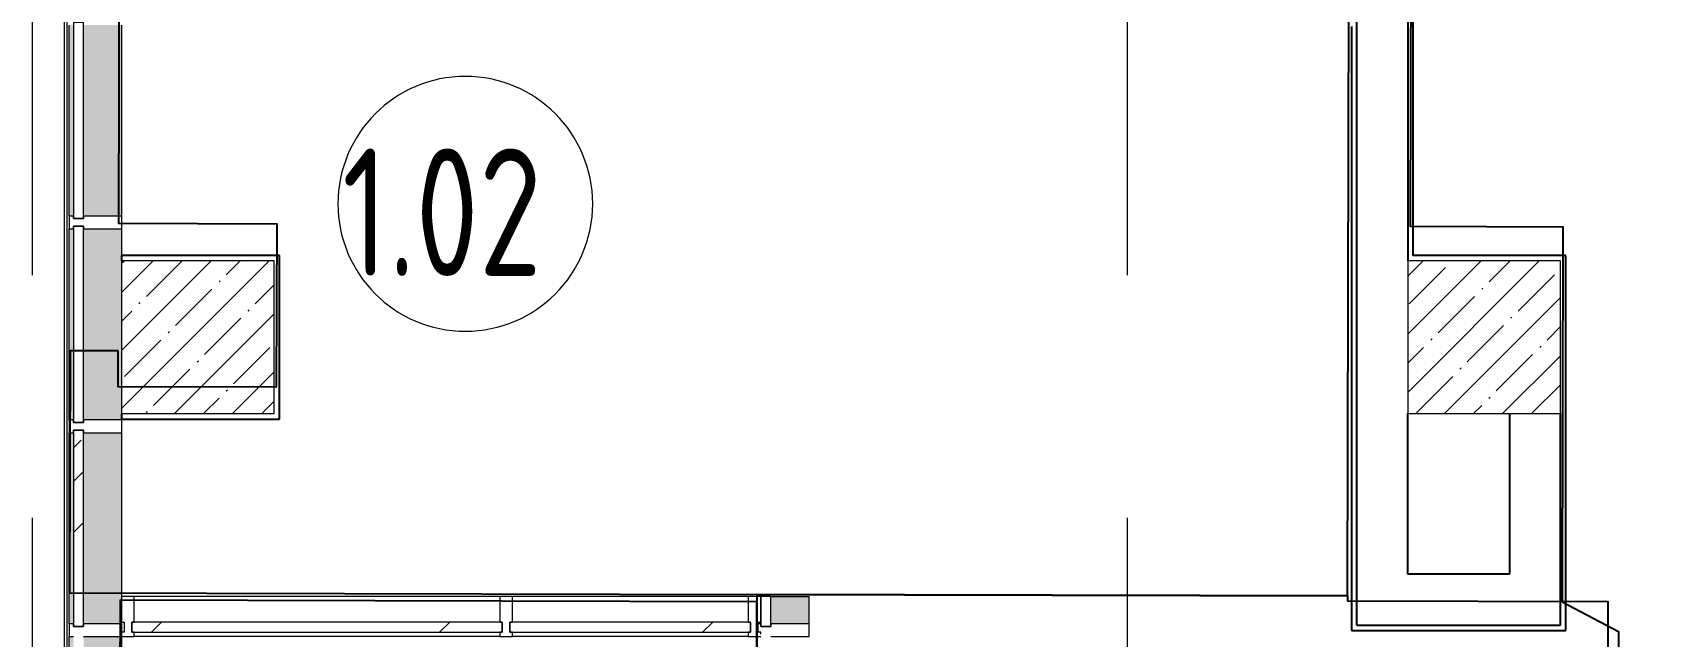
# Model space of a CAD drawing. Header units: millimetres. Extents: x -625 to 415037, y -3642 to 102118.
# Drawn here: x 3775 to 10125, y 20589 to 22960 of the extents above; entities that cross this region are included whole.
import ezdxf

# ---------------------------------------------------------------- set-up
doc = ezdxf.new("R2010")
doc.units = ezdxf.units.MM
doc.linetypes.add('Осевая', pattern=[6350, 1270, -952.5, 3175, -952.5])
for name, color, linetype, lineweight in [('A-AREA-IDEN', 7, 'Continuous', 9), ('A-GLAZ-CURT-1', 7, 'Continuous', 5), ('A-GLAZ-CURT-2', 7, 'Continuous', 20), ('A-GLAZ-CWMG', 7, 'Continuous', 9), ('A-GLAZ-CWMG-1', 7, 'Continuous', 20), ('S-COLS-1', 7, 'Continuous', 5), ('Оси', 7, 'Continuous', 9), ('Оси-2', 7, 'Осевая', 9)]:
    doc.layers.add(name, color=color, linetype=linetype, lineweight=lineweight)
doc.styles.add('СПДС', font='ГОСТ тип А.ttf', dxfattribs={"width": 0.9})

# ---------------------------------------------------------------- blocks, each defined once
blk = doc.blocks.new('Системная панель - Стекло - 40мм-V30-Объем проектирования 1 этажа')
at = {"layer": 'A-GLAZ-CURT-2'}
for p, q in [((385, 40), (-385, 40)), ((-385, 40), (-385, 0)), ((-385, 0), (385, 0)), ((385, 0), (385, 40))]:
    blk.add_line(p, q, dxfattribs=at)
blk = doc.blocks.new('Прямоугольный импост - Импост структурный с накладкой - 190мм-23186010-Объем проектирования 1 этажа')
at = {"layer": 'A-GLAZ-CWMG'}
for points in [[(3871.1, 23175.1), (3871.1, 23925.1), (3854.1, 23925.1), (3854.1, 23175.1), (3861.1, 23175.1)], [(4006.1, 23175.1), (4061.1, 23175.1), (4060, 23925.1), (3911.1, 23925.1), (3911.1, 23175.1)]]:
    blk.add_hatch(color=256, dxfattribs=at).paths.add_polyline_path(points)
for p, q in [((3854.1, 23175.1), (3854.1, 23925.1)), ((4061.1, 23175.1), (4061.1, 23925.1))]:
    blk.add_line(p, q, dxfattribs=at)
blk = doc.blocks.new('Системная панель - Стекло - 40мм-23189506-Объем проектирования 1 этажа')
at = {"layer": 'A-GLAZ-CURT-1'}
h = blk.add_hatch(dxfattribs=at)
h.set_pattern_fill('FP_70', color=256, style=0, pattern_type=2)
h.set_pattern_definition([(45, (-5027.5, -20542), (-565.685, 565.685), [400, -1200]), (45, (-5427.5, -20742), (-565.685, 565.685), [1200, -400]), (45, (-4627.5, -20942), (-565.685, 565.685), [400, -1200])])
h.paths.add_polyline_path([(-467.9, 0), (727.5, 0), (727.5, 40), (-727.5, 40), (-727.5, 0), (-508.4, 0)])
at = {"layer": 'A-GLAZ-CURT-2'}
for p, q in [((727.5, 40), (-727.5, 40)), ((-727.5, 40), (-727.5, 0)), ((-727.5, 0), (727.5, 0)), ((727.5, 0), (727.5, 40))]:
    blk.add_line(p, q, dxfattribs=at)
blk = doc.blocks.new('Прямоугольный импост - Импост структурный с накладкой - 160мм-19877844-Объем проектирования 1 этажа')
at = {"layer": 'A-GLAZ-CWMG-1'}
for p, q in [((-50, 0), (-50, 17)), ((-50, 17), (0, 17)), ((-40, 0), (-50, 0)), ((-40, -40), (-40, 0)), ((0, 0), (-10, 0)), ((-10, 0), (-10, -40)), ((0, 7), (0, 0)), ((-50, -140), (-50, -40)), ((-50, -40), (-40, -40)), ((-10, -40), (0, -40)), ((0, -40), (0, -140)), ((0, -140), (-50, -140))]:
    blk.add_line(p, q, dxfattribs=at)
blk = doc.blocks.new('Прямоугольный импост - Импост структурный с накладкой - 190мм-24242608-Объем проектирования 1 этажа')
at = {"layer": 'A-GLAZ-CWMG'}
for points in [[(6760, 20775), (6760, 20882), (6610, 20882), (6610, 20775), (6640, 20775)], [(6560, 20775), (6570, 20775), (6570, 20782), (6560, 20782)]]:
    blk.add_hatch(color=256, dxfattribs=at).paths.add_polyline_path(points)
for p in [(6610, 20882), (6760, 20775)]:
    blk.add_line(p, (6760, 20882), dxfattribs=at)
blk = doc.blocks.new('Прямоугольный импост - Импост структурный с накладкой - 160мм-19877847-Объем проектирования 1 этажа')
at = {"layer": 'A-GLAZ-CWMG-1'}
for p, q in [((0, 17), (-50, 17)), ((-50, 17), (-50, 0)), ((-50, 0), (-40, 0)), ((-40, 0), (-40, -40)), ((-10, -40), (-10, 0)), ((-10, 0), (0, 0)), ((0, 0), (0, 17)), ((-40, -40), (-50, -40)), ((-50, -40), (-50, -140)), ((0, -40), (-10, -40)), ((0, -140), (0, -40)), ((-50, -140), (0, -140))]:
    blk.add_line(p, q, dxfattribs=at)
blk = doc.blocks.new('Прямоугольный импост - Импост структурный с накладкой - 160мм-23189503-Объем проектирования 1 этажа')
at = {"layer": 'A-GLAZ-CWMG'}
for p, q in [((5545, 20882), (4110, 20882)), ((5545, 20725), (4110, 20725))]:
    blk.add_line(p, q, dxfattribs=at)
blk = doc.blocks.new('Системная панель - Стекло - 40мм-23998919-Объем проектирования 1 этажа')
at = {"layer": 'A-GLAZ-CURT-1'}
h = blk.add_hatch(dxfattribs=at)
h.set_pattern_fill('FP_128', color=256, style=0, pattern_type=2)
h.set_pattern_definition([(135, (20950.1, -4071.1), (-565.685, -565.685), [400, -1200]), (135, (21150.1, -4471.1), (-565.685, -565.685), [1200, -400]), (135, (21350.1, -3671.1), (-565.685, -565.685), [400, -1200])])
h.paths.add_polyline_path([(385, 38.9), (385, 40), (-385, 38.9), (-385, 0), (385, 0), (385, 15)])
at = {"layer": 'A-GLAZ-CURT-2'}
for p, q in [((385, 40), (-385, 40)), ((-385, 40), (-385, 0)), ((385, 0), (385, 40)), ((-385, 0), (385, 0))]:
    blk.add_line(p, q, dxfattribs=at)
blk = doc.blocks.new('Прямоугольный импост - Импост структурный с накладкой - 190мм-23188961-Объем проектирования 1 этажа')
at = {"layer": 'A-GLAZ-CWMG'}
for points in [[(3871.1, 21150.1), (3871.1, 21525.1), (3854.1, 21525.1), (3854.1, 21150.1), (3861.1, 21150.1)], [(4031.1, 21150.1), (4061.1, 21150.1), (4060, 21525.1), (3911.1, 21525.1), (3911.1, 21150.1), (4006.1, 21150.1)]]:
    blk.add_hatch(color=256, dxfattribs=at).paths.add_polyline_path(points)
for p, q in [((3854.1, 21150.1), (3854.1, 21525.1)), ((4061.1, 21150.1), (4061.1, 21525.1))]:
    blk.add_line(p, q, dxfattribs=at)
blk = doc.blocks.new('Прямоугольный импост - Импост структурный с накладкой - 190мм-V108-Объем проектирования 1 этажа')
at = {"layer": 'A-GLAZ-CWMG-1'}
for p, q in [((-25, 0), (-25, 17)), ((-25, 17), (25, 17)), ((-15, 0), (-25, 0)), ((-15, -40), (-15, 0)), ((25, 0), (15, 0)), ((15, 0), (15, -40)), ((25, 17), (25, 0)), ((-25, -190), (-25, -40)), ((-25, -40), (-15, -40)), ((15, -40), (25, -40)), ((25, -40), (25, -190)), ((25, -190), (-25, -190))]:
    blk.add_line(p, q, dxfattribs=at)
blk = doc.blocks.new('Прямоугольный импост - Импост структурный с накладкой - 190мм-23190277-Объем проектирования 1 этажа')
at = {"layer": 'A-GLAZ-CWMG'}
for points in [[(3871.1, 19950.1), (3871.1, 20725.1), (3854.1, 20725.1), (3854.1, 19950.1), (3861.1, 19950.1)], [(4031.1, 19950.1), (4061.1, 19950.1), (4060, 20725.1), (3911.1, 20725), (3911.1, 19950.1), (4006.1, 19950.1)], [(3871.1, 19950.1), (3911.1, 19950.1), (3910, 20627.1), (3871.1, 20627.1), (3871.1, 20132.4)]]:
    blk.add_hatch(color=256, dxfattribs=at).paths.add_polyline_path(points)
for p, q in [((3854.1, 19950.1), (3854.1, 20725.1)), ((4061.1, 19950.1), (4061.1, 20725)), ((3871.1, 19950.1), (3871.1, 20627.1)), ((3911.1, 19950.1), (3911.1, 20627.1))]:
    blk.add_line(p, q, dxfattribs=at)
blk = doc.blocks.new('Системная панель - Стекло - 40мм-31929511-Объем проектирования 1 этажа')
at = {"layer": 'A-GLAZ-CURT-1'}
h = blk.add_hatch(dxfattribs=at)
h.set_pattern_fill('FP_129', color=256, style=0, pattern_type=2)
h.set_pattern_definition([(135, (20623.5, -6770), (-565.685, -565.685), [400, -1200]), (135, (20823.5, -7170), (-565.685, -565.685), [1200, -400]), (135, (21023.5, -6370), (-565.685, -565.685), [400, -1200])])
h.paths.add_polyline_path([(58.5, 16.2), (58.5, 40), (-58.5, 40), (-58.5, 0), (58.5, 0), (58.5, 11.7)])
at = {"layer": 'A-GLAZ-CURT-2'}
for p, q in [((58.5, 40), (-58.5, 40)), ((-58.5, 40), (-58.5, 0)), ((-58.5, 0), (58.5, 0)), ((58.5, 0), (58.5, 40))]:
    blk.add_line(p, q, dxfattribs=at)
blk = doc.blocks.new('Прямоугольный импост - Импост структурный с накладкой - 190мм-23188962-Объем проектирования 1 этажа')
at = {"layer": 'A-GLAZ-CWMG'}
for points in [[(3861.1, 20775.1), (3871.1, 20775.1), (3871.1, 21150.1), (3854.1, 21150.1), (3854.1, 20775.1)], [(4031.1, 20775.1), (4061.1, 20775.1), (4060, 21150.1), (3911.1, 21150.1), (3911.1, 20775.1), (4006.1, 20775.1)]]:
    blk.add_hatch(color=256, dxfattribs=at).paths.add_polyline_path(points)
for p, q in [((3854.1, 20775.1), (3854.1, 21150.1)), ((4061.1, 20882), (4061.1, 21150.1)), ((4061.1, 20775.1), (4061.1, 20782))]:
    blk.add_line(p, q, dxfattribs=at)
blk = doc.blocks.new('Прямоугольный импост - Импост структурный с накладкой - 190мм-V141-Объем проектирования 1 этажа')
at = {"layer": 'A-GLAZ-CWMG-1'}
for p, q in [((-25, 0), (-25, 17)), ((-25, 17), (25, 17)), ((-15, 0), (-25, 0)), ((-15, -40), (-15, 0)), ((25, 17), (25, 0)), ((-25, -190), (-25, -40)), ((-25, -40), (-15, -40)), ((25, -40), (25, -190)), ((25, -190), (-25, -190))]:
    blk.add_line(p, q, dxfattribs=at)
blk = doc.blocks.new('Системная панель - Стекло - 40мм-23770450-Объем проектирования 1 этажа')
at = {"layer": 'A-GLAZ-CURT-1'}
h = blk.add_hatch(dxfattribs=at)
h.set_pattern_fill('FP_143', color=256, style=0, pattern_type=2)
h.set_pattern_definition([(45, (-6257.5, -20542), (-565.685, 565.685), [400, -1200]), (45, (-6657.5, -20742), (-565.685, 565.685), [1200, -400]), (45, (-5857.5, -20942), (-565.685, 565.685), [400, -1200])])
h.paths.add_polyline_path([(-472.5, 0), (472.5, 0), (472.5, 40), (-472.5, 40), (-472.5, 28)])
at = {"layer": 'A-GLAZ-CURT-2'}
for p, q in [((472.5, 40), (-472.5, 40)), ((-472.5, 40), (-472.5, 0)), ((-472.5, 0), (472.5, 0)), ((472.5, 0), (472.5, 40))]:
    blk.add_line(p, q, dxfattribs=at)
blk = doc.blocks.new('Прямоугольный импост - Импост структурный с накладкой - 160мм-23770448-Объем проектирования 1 этажа')
at = {"layer": 'A-GLAZ-CWMG'}
for p, q in [((6520, 20882), (5595, 20882)), ((6520, 20725), (5595, 20725))]:
    blk.add_line(p, q, dxfattribs=at)
blk = doc.blocks.new('Прямоугольный импост - Импост структурный с накладкой - 160мм-19877843-Объем проектирования 1 этажа')
at = {"layer": 'A-GLAZ-CWMG-1'}
for p, q in [((-25, 0), (-25, 17)), ((-25, 17), (25, 17)), ((-15, 0), (-25, 0)), ((-15, -40), (-15, 0)), ((25, 0), (15, 0)), ((15, 0), (15, -40)), ((25, 17), (25, 0)), ((-25, -140), (-25, -40)), ((-25, -40), (-15, -40)), ((15, -40), (25, -40)), ((25, -40), (25, -140)), ((25, -140), (-25, -140))]:
    blk.add_line(p, q, dxfattribs=at)
blk = doc.blocks.new('BSC_Колонна _Прямоугольная - 600х600-V148-Объем проектирования 1 этажа')
at = {"layer": 'S-COLS-1'}
h = blk.add_hatch(dxfattribs=at)
h.set_pattern_fill('FP_154', color=256, style=0, pattern_type=2)
h.set_pattern_definition([(45, (-4360, -21900), (-114.0493, 114.0493), []), (45, (-4245.95, -21900), (-114.0493, 114.0493), [201.613, -40.323, 6.706, -33.617])])
h.paths.add_polyline_path([(-300, -300), (300, -300), (300, 300), (-300, 300), (-300, -180)])
for p, q in [((300, 300), (-300, 300)), ((-300, 300), (-300, -300)), ((300, -300), (300, 300)), ((-300, -300), (300, -300))]:
    blk.add_line(p, q, dxfattribs=at)
blk = doc.blocks.new('Прямоугольный импост - Импост структурный с накладкой - 190мм-V155-Объем проектирования 1 этажа')
at = {"layer": 'A-GLAZ-CWMG-1'}
for p, q in [((-25, 0), (-25, 17)), ((-25, 17), (25, 17)), ((-15, 0), (-25, 0)), ((-15, -40), (-15, 0)), ((25, 17), (25, 0)), ((-25, -190), (-25, -40)), ((-25, -40), (-15, -40)), ((25, -40), (25, -190)), ((25, -190), (-25, -190))]:
    blk.add_line(p, q, dxfattribs=at)
blk = doc.blocks.new('Системная панель - Стекло - 40мм-V180-Объем проектирования 1 этажа')
at = {"layer": 'A-GLAZ-CURT-1'}
h = blk.add_hatch(dxfattribs=at)
h.set_pattern_fill('FP_167', color=256, style=0, pattern_type=2)
h.set_pattern_definition([(135, (21750.1, -4071.1), (-565.685, -565.685), [400, -1200]), (135, (21950.1, -4471.1), (-565.685, -565.685), [1200, -400]), (135, (22150.1, -3671.1), (-565.685, -565.685), [400, -1200])])
h.paths.add_polyline_path([(385, 0), (385, 40), (-385, 38.9), (-385, 0), (370.6, 0)])
at = {"layer": 'A-GLAZ-CURT-2'}
for p, q in [((385, 40), (-385, 40)), ((-385, 40), (-385, 0)), ((-385, 0), (385, 0)), ((385, 0), (385, 40))]:
    blk.add_line(p, q, dxfattribs=at)
blk = doc.blocks.new('Прямоугольный импост - Импост структурный с накладкой - 190мм-V181-Объем проектирования 1 этажа')
at = {"layer": 'A-GLAZ-CWMG'}
for points in [[(3871.1, 21575.1), (3871.1, 22325.1), (3854.1, 22325.1), (3854.1, 21575.1), (3861.1, 21575.1)], [(4061.1, 21575.1), (4060, 22325.1), (3911.1, 22325.1), (3911.1, 21575.1), (4060, 21575.1)]]:
    blk.add_hatch(color=256, dxfattribs=at).paths.add_polyline_path(points)
for p, q in [((3854.1, 21575.1), (3854.1, 22325.1)), ((4061.1, 22220), (4061.1, 22325.1)), ((4061.1, 21575.1), (4061.1, 21580))]:
    blk.add_line(p, q, dxfattribs=at)
blk = doc.blocks.new('Прямоугольный импост - Импост структурный с накладкой - 190мм-22862219-Объем проектирования 1 этажа')
at = {"layer": 'A-GLAZ-CWMG-1'}
for p, q in [((-25, 0), (-25, 17)), ((-25, 17), (25, 17)), ((-15, 0), (-25, 0)), ((-15, -40), (-15, 0)), ((25, 0), (15, 0)), ((15, 0), (15, -40)), ((25, 17), (25, 0)), ((-25, -190), (-25, -40)), ((-25, -40), (-15, -40)), ((15, -40), (25, -40)), ((25, -40), (25, -190)), ((25, -190), (-25, -190))]:
    blk.add_line(p, q, dxfattribs=at)
blk = doc.blocks.new('Прямоугольный импост - Импост структурный с накладкой - 170мм-23186685-Объем проектирования 1 этажа')
at = {"layer": 'A-GLAZ-CWMG'}
for p, q in [((3836.1, 20672.1), (3836.1, 27150.1)), ((3846.1, 20672.1), (3846.1, 27150.1))]:
    blk.add_line(p, q, dxfattribs=at)
blk = doc.blocks.new('BSC_Колонна _Прямоугольная - 600х600-23998051-Объем проектирования 1 этажа')
at = {"layer": 'S-COLS-1'}
h = blk.add_hatch(dxfattribs=at)
h.set_pattern_fill('FP_178', color=256, style=0, pattern_type=2)
h.set_pattern_definition([(45, (-9410, -21900), (-114.0493, 114.0493), []), (45, (-9295.95, -21900), (-114.0493, 114.0493), [201.613, -40.323, 6.706, -33.617])])
h.paths.add_polyline_path([(2.1, -300), (300, -300), (300, 300), (-300, 300), (-300, -300), (-229.4, -300)])
for p, q in [((300, 300), (-300, 300)), ((-300, 300), (-300, -300)), ((300, -300), (300, 300)), ((-300, -300), (300, -300))]:
    blk.add_line(p, q, dxfattribs=at)
blk = doc.blocks.new('Марка_Помещения - Номер-25198446-Объем проектирования 1 этажа')
at = {"layer": 'A-AREA-IDEN'}
for start, end in [(360, 180), (180, 360)]:
    blk.add_arc((0, 0), 2.5, start, end, dxfattribs=at)

msp = doc.modelspace()

# ---------------------------------------------------------------- linework, layer by layer
for p, q in [((8974.7, 20633.9), (8974.7, 24383.9)), ((9174.7, 24183.9), (9174.7, 22063.9)), ((9195.7, 22083.9), (9195.7, 24163.9)), ((8953.7, 22982.9), (8953.7, 20612.9)), ((4745.7, 22084.9), (4124.7, 22084.9)), ((4124.7, 22084.9), (4124.7, 22083.9)), ((4125.8, 22083.9), (4124.7, 22083.9)), ((4124.7, 22083.9), (4124.7, 22063.9)), ((4745.7, 21442.9), (4745.7, 22084.9)), ((9194.7, 22083.9), (9194.7, 22084.9)), ((9795.7, 22084.9), (9194.7, 22084.9)), ((9195.7, 22083.9), (9194.7, 22083.9)), ((9795.7, 20612.9), (9795.7, 22084.9)), ((4124.7, 21463.9), (4124.7, 21443.9)), ((9174.7, 20833.9), (9174.7, 21463.9)), ((9574.7, 21463.9), (9574.7, 20833.9)), ((9774.7, 20633.9), (9774.7, 21463.9)), ((4124.7, 21443.9), (4125.8, 21443.9)), ((4124.7, 21443.9), (4124.7, 21442.9)), ((4124.7, 21442.9), (4745.7, 21442.9)), ((9574.7, 20833.9), (9174.7, 20833.9)), ((8953.7, 20612.9), (9795.7, 20612.9)), ((8974.7, 20633.9), (9774.7, 20633.9))]:
    msp.add_line(p, q)
at = {"flags": 128}
for points in [[(13524.9, 27117.8), (9795.7, 27126.6), (9794.1, 26455.6), (9152.1, 26457.1), (9153.7, 27128.1), (4745.7, 27138.4), (4744.1, 26467.4), (4123.1, 26468.9), (4121.5, 25760.9), (9792.4, 25747.6), (9789, 24275.6), (9189, 24277), (9184.1, 22199), (9784.1, 22197.6), (9780.7, 20726.1), (10002, 20608.7), (9998.8, 19275.3)], [(9958.8, 19275.4), (9962.2, 20725.1), (8939.2, 20727.5), (8939.2, 20748.5), (6619.7, 20754), (6619.6, 20726), (6607.3, 15477.5)]]:
    msp.add_lwpolyline(points, dxfattribs=at)
for points in [[(4112, 21709.9), (3923.1, 21710.3), (3920.8, 20760.3), (6619.7, 20754), (8938.7, 20748.5), (8944.2, 23097.5), (6324.2, 23103.7), (6329.8, 25493.7), (4120.8, 25498.9), (4113.1, 22210.9), (4734.1, 22209.4), (4732.6, 21567.4), (4111.6, 21568.9)], [(4697, 15329.5), (4696.6, 15188.5), (6196.6, 15185), (6206.6, 15184.9), (6207, 15324.9), (6212, 15324.9), (6212, 15325.9), (6607, 15325), (6619.6, 20726), (4119.9, 20731.9), (4110.5, 18460.1), (4725.3, 18458.6), (4723.8, 17817.4), (4107.8, 17818.9), (4097.4, 15330.9)]]:
    msp.add_lwpolyline(points, close=True, dxfattribs=at)
at = {"layer": 'Оси'}
for p, q in [((3774.7, 22262), (3774.7, 27262)), ((8074.7, 22262), (8074.7, 27262))]:
    msp.add_line(p, q, dxfattribs=at)
at = {"layer": 'Оси-2'}
for p, q in [((3774.7, 2957.7), (3774.7, 22262)), ((8074.7, 2957.7), (8074.7, 22262))]:
    msp.add_line(p, q, dxfattribs=at)

# ---------------------------------------------------------------- block references
for name, p in [('Прямоугольный импост - Импост структурный с накладкой - 170мм-23186685-Объем проектирования 1 этажа', (64.7, -136.1)), ('Прямоугольный импост - Импост структурный с накладкой - 190мм-23186010-Объем проектирования 1 этажа', (64.7, -936.1)), ('Прямоугольный импост - Импост структурный с накладкой - 190мм-V181-Объем проектирования 1 этажа', (64.7, -136.1)), ('BSC_Колонна _Прямоугольная - 600х600-V148-Объем проектирования 1 этажа', (4424.7, 21763.9)), ('BSC_Колонна _Прямоугольная - 600х600-23998051-Объем проектирования 1 этажа', (9474.7, 21763.9)), ('Прямоугольный импост - Импост структурный с накладкой - 190мм-23188961-Объем проектирования 1 этажа', (64.7, -136.1)), ('Прямоугольный импост - Импост структурный с накладкой - 190мм-23188962-Объем проектирования 1 этажа', (64.7, -136.1)), ('Прямоугольный импост - Импост структурный с накладкой - 160мм-23189503-Объем проектирования 1 этажа', (64.7, -136.1)), ('Прямоугольный импост - Импост структурный с накладкой - 160мм-23770448-Объем проектирования 1 этажа', (64.7, -136.1)), ('Прямоугольный импост - Импост структурный с накладкой - 190мм-24242608-Объем проектирования 1 этажа', (64.7, -136.1)), ('Системная панель - Стекло - 40мм-23189506-Объем проектирования 1 этажа', (4892.2, 20605.9)), ('Системная панель - Стекло - 40мм-23770450-Объем проектирования 1 этажа', (6122.2, 20605.9)), ('Прямоугольный импост - Импост структурный с накладкой - 190мм-23190277-Объем проектирования 1 этажа', (64.7, -136.1))]:
    msp.add_blockref(name, p)
for name, p, rotation in [('Системная панель - Стекло - 40мм-V30-Объем проектирования 1 этажа', (3935.8, 22614.1), 269.9999999999999), ('Системная панель - Стекло - 40мм-V180-Объем проектирования 1 этажа', (3935.8, 21814.1), 269.9999999999999), ('Системная панель - Стекло - 40мм-23998919-Объем проектирования 1 этажа', (3935.8, 21014.1), 269.9999999999999), ('Прямоугольный импост - Импост структурный с накладкой - 160мм-19877847-Объем проектирования 1 этажа', (4124.7, 20605.9), 180), ('Системная панель - Стекло - 40мм-31929511-Объем проектирования 1 этажа', (6634.7, 20687.4), 269.9999999999999)]:
    msp.add_blockref(name, p, dxfattribs=dict(rotation=rotation))
at = {"extrusion": (0, 0, -1)}
for name, p, rotation in [('Прямоугольный импост - Импост структурный с накладкой - 190мм-22862219-Объем проектирования 1 этажа', (-3935.8, 22214.1), 270.0000000000001), ('Прямоугольный импост - Импост структурный с накладкой - 190мм-V108-Объем проектирования 1 этажа', (-3935.8, 21414.1), 270.0000000000001), ('Прямоугольный импост - Импост структурный с накладкой - 160мм-19877843-Объем проектирования 1 этажа', (-5634.7, 20605.9), 180), ('Прямоугольный импост - Импост структурный с накладкой - 160мм-19877844-Объем проектирования 1 этажа', (-6634.7, 20605.9), 180), ('Прямоугольный импост - Импост структурный с накладкой - 190мм-V141-Объем проектирования 1 этажа', (-3935.8, 20614.1), 270.0000000000001), ('Прямоугольный импост - Импост структурный с накладкой - 190мм-V155-Объем проектирования 1 этажа', (-6634.7, 20613.9), 270.0000000000001)]:
    msp.add_blockref(name, p, dxfattribs=dict(at, rotation=rotation))
at = {"layer": 'A-AREA-IDEN', "xscale": 199.9999999999999, "yscale": 199.9999999999999, "zscale": 199.9999999999999}
msp.add_blockref('Марка_Помещения - Номер-25198446-Объем проектирования 1 этажа', (5474.7, 22287.3), dxfattribs=at)

# ---------------------------------------------------------------- texts
at = {"layer": 'A-AREA-IDEN', "insert": (4990.9, 22504.4), "char_height": 500, "width": 1212.151, "attachment_point": 1, "style": 'СПДС'}
msp.add_mtext('1.02', dxfattribs=at)

doc.saveas('drawing.dxf')
